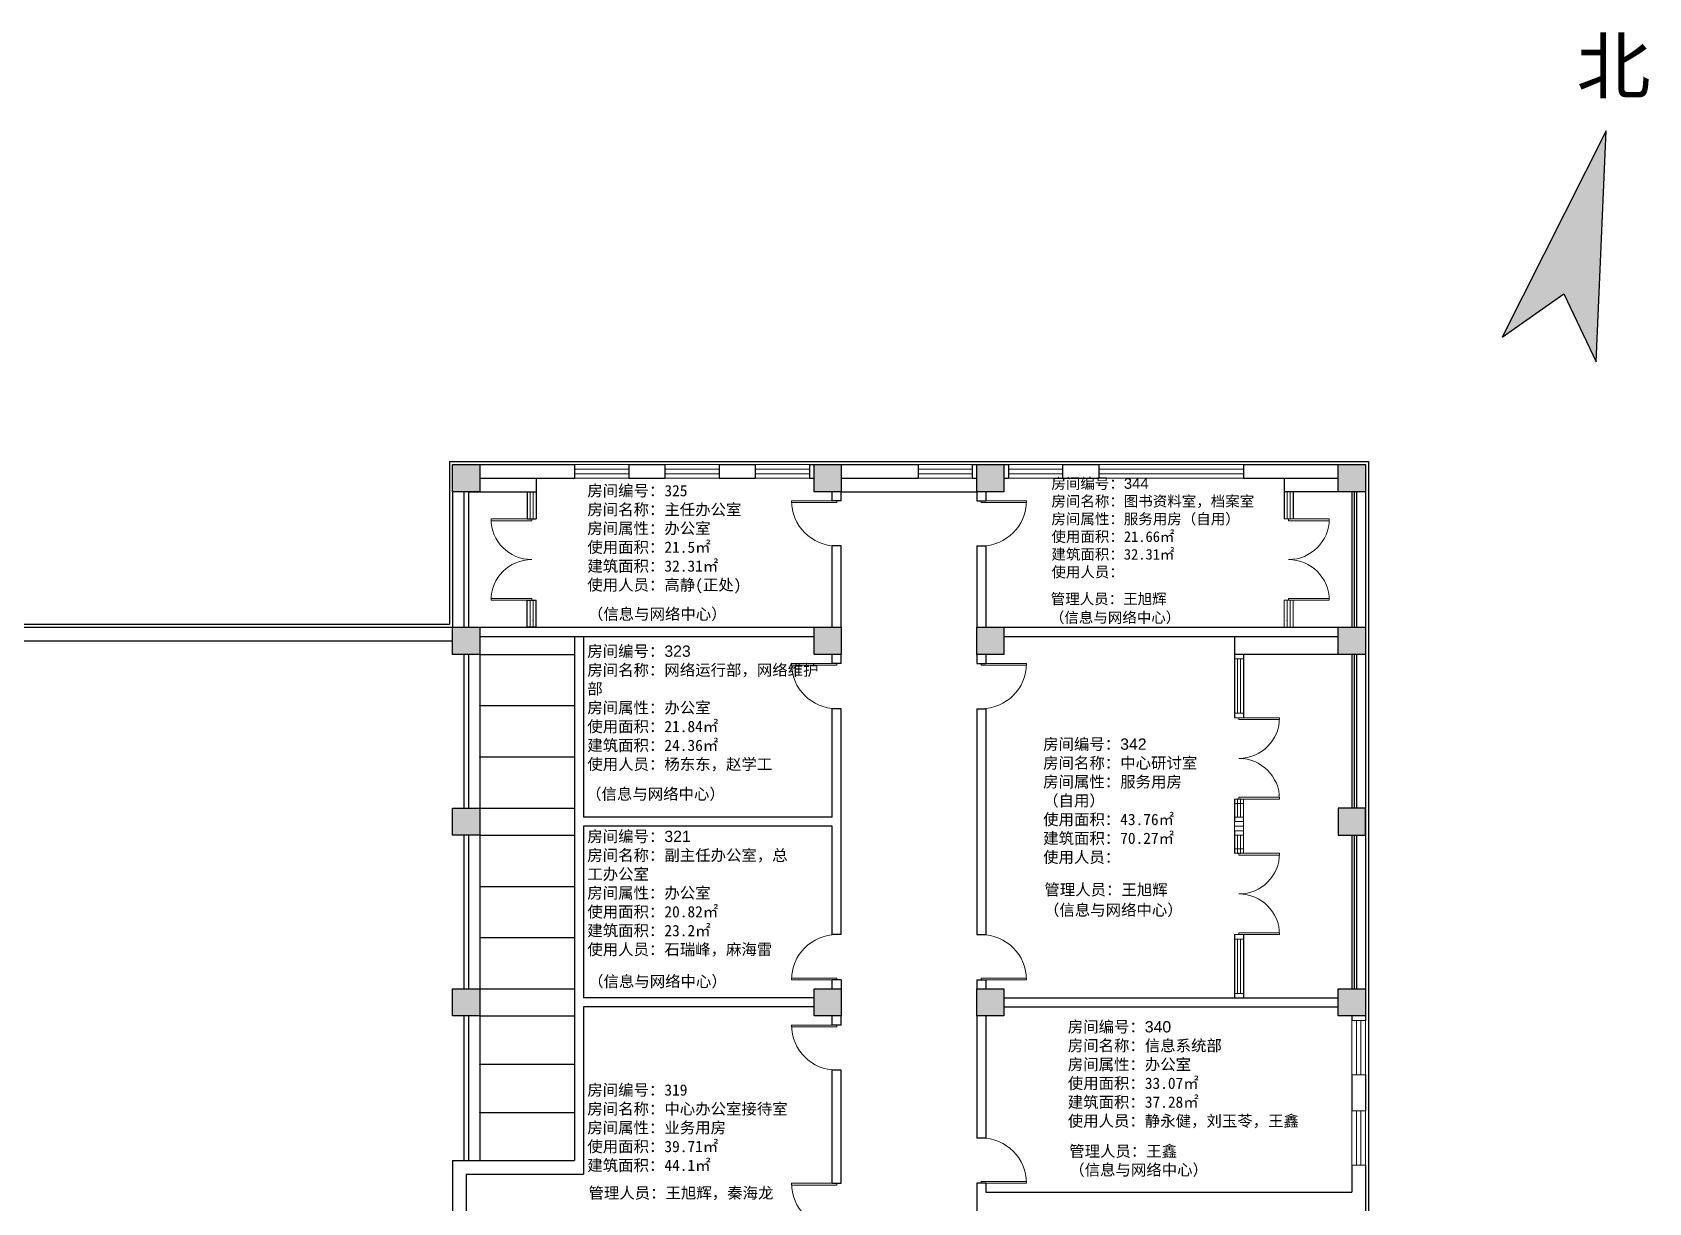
# Model space of a CAD drawing. Header units: millimetres. Extents: x 3623 to 132087, y -3080 to 53237.
# Drawn here: x 96318 to 132087, y 27341 to 53237 of the extents above; entities that cross this region are included whole.
import ezdxf

# ---------------------------------------------------------------- set-up
doc = ezdxf.new("R2010")
doc.units = ezdxf.units.MM
doc.header["$LTSCALE"] = 1000
doc.linetypes.add('CONTINOUS', pattern=[0])
doc.layers.add('填充', color=7, linetype='Continuous')
doc.layers.add('管理人员', color=2, linetype='Continuous')
for name, color, linetype, lineweight in [('墙线', 30, 'Continuous', 30), ('文字', 7, 'Continuous', 30), ('柱子', 150, 'Continuous', 30), ('窗户', 131, 'Continuous', 15), ('窗线', 131, 'Continuous', 15), ('门线', 154, 'CONTINOUS', 15)]:
    doc.layers.add(name, color=color, linetype=linetype, lineweight=lineweight)
doc.styles.get("Standard").update_dxf_attribs({"font": 'arial.ttf'})

msp = doc.modelspace()

# ---------------------------------------------------------------- hatches: boundary and pattern name
h = msp.add_hatch(color=256)
h.dxf.hatch_style = 1
h.paths.add_polyline_path([(131149, 51055), (128845, 46489), (130206, 47447), (130925, 45945)])
at = {"layer": '填充'}
h = msp.add_hatch(color=256, dxfattribs=at)
h.dxf.hatch_style = 1
h.paths.add_polyline_path([(106218, 43671), (105618, 43671), (105618, 43071), (106218, 43071)])
h = msp.add_hatch(color=256, dxfattribs=at)
h.dxf.hatch_style = 1
h.paths.add_polyline_path([(114218, 43671), (113618, 43671), (113618, 43071), (114218, 43071)])
h = msp.add_hatch(color=256, dxfattribs=at)
h.dxf.hatch_style = 1
h.paths.add_polyline_path([(117818, 43671), (117218, 43671), (117218, 43071), (117818, 43071)])
h = msp.add_hatch(color=256, dxfattribs=at)
h.dxf.hatch_style = 1
h.paths.add_polyline_path([(125818, 43671), (125218, 43671), (125218, 43071), (125818, 43071)])
h = msp.add_hatch(color=256, dxfattribs=at)
h.dxf.hatch_style = 1
h.paths.add_polyline_path([(106218, 40071), (105618, 40071), (105618, 39471), (106218, 39471)])
h = msp.add_hatch(color=256, dxfattribs=at)
h.dxf.hatch_style = 1
h.paths.add_polyline_path([(114218, 40071), (113618, 40071), (113618, 39471), (114218, 39471)])
h = msp.add_hatch(color=256, dxfattribs=at)
h.dxf.hatch_style = 1
h.paths.add_polyline_path([(117818, 40071), (117218, 40071), (117218, 39471), (117818, 39471)])
h = msp.add_hatch(color=256, dxfattribs=at)
h.dxf.hatch_style = 1
h.paths.add_polyline_path([(125818, 40071), (125218, 40071), (125218, 39471), (125818, 39471)])
h = msp.add_hatch(color=256, dxfattribs=at)
h.dxf.hatch_style = 1
h.paths.add_polyline_path([(106218, 36071), (105618, 36071), (105618, 35471), (106218, 35471)])
h = msp.add_hatch(color=256, dxfattribs=at)
h.dxf.hatch_style = 1
h.paths.add_polyline_path([(125818, 36071), (125218, 36071), (125218, 35471), (125818, 35471)])
h = msp.add_hatch(color=256, dxfattribs=at)
h.dxf.hatch_style = 1
h.paths.add_polyline_path([(106218, 32071), (105618, 32071), (105618, 31471), (106218, 31471)])
h = msp.add_hatch(color=256, dxfattribs=at)
h.dxf.hatch_style = 1
h.paths.add_polyline_path([(114218, 32071), (113618, 32071), (113618, 31471), (114218, 31471)])
h = msp.add_hatch(color=256, dxfattribs=at)
h.dxf.hatch_style = 1
h.paths.add_polyline_path([(117818, 32071), (117218, 32071), (117218, 31471), (117818, 31471)])
h = msp.add_hatch(color=256, dxfattribs=at)
h.dxf.hatch_style = 1
h.paths.add_polyline_path([(125818, 32071), (125218, 32071), (125218, 31471), (125818, 31471)])

# ---------------------------------------------------------------- linework, layer by layer
for p, q in [((131149, 51055), (128845, 46489)), ((130925, 45945), (131149, 51055)), ((128845, 46489), (130206, 47447)), ((130206, 47447), (130925, 45945))]:
    msp.add_line(p, q)
at = {"layer": '墙线'}
for p, q in [((105548, 43741), (125888, 43741)), ((105548, 43741), (105548, 40141)), ((105618, 43671), (108317, 43671)), ((108317, 43671), (108317, 43371)), ((109517, 43671), (110317, 43671)), ((109517, 43671), (109517, 43371)), ((110317, 43671), (110317, 43371)), ((111517, 43671), (112317, 43671)), ((111517, 43671), (111517, 43371)), ((112317, 43671), (112317, 43371)), ((113517, 43671), (115918, 43671)), ((113517, 43671), (113517, 43371)), ((115918, 43671), (115918, 43371)), ((117118, 43671), (117918, 43671)), ((117118, 43671), (117118, 43371)), ((117918, 43671), (117918, 43371)), ((119118, 43671), (119918, 43671)), ((119118, 43671), (119118, 43371)), ((119918, 43671), (119918, 43371)), ((123118, 43671), (125218, 43671)), ((123118, 43671), (123118, 43371)), ((125888, 43741), (125888, 11801)), ((106218, 43371), (108317, 43371)), ((107468, 43371), (107468, 42471)), ((109517, 43371), (110317, 43371)), ((111517, 43371), (112317, 43371)), ((113517, 43371), (113617, 43371)), ((114217, 43371), (115918, 43371)), ((117118, 43371), (117218, 43371)), ((117818, 43371), (117918, 43371)), ((119118, 43371), (119918, 43371)), ((123118, 43371), (125218, 43371)), ((124018, 43371), (124018, 42471)), ((105618, 43071), (105618, 40071)), ((105868, 43071), (105868, 40071)), ((105968, 43071), (105968, 40071)), ((105968, 43071), (107468, 43071)), ((107268, 43071), (107268, 42471)), ((114018, 42871), (114018, 43071)), ((114218, 42871), (114218, 43071)), ((114218, 43071), (117218, 43071)), ((117218, 43071), (117218, 42871)), ((117418, 43071), (117418, 42871)), ((117418, 43071), (117418, 42871)), ((125518, 43071), (124018, 43071)), ((124218, 43071), (124218, 42471)), ((125518, 43071), (125518, 40071)), ((125568, 43071), (125568, 40071)), ((125618, 43071), (125618, 40071)), ((125818, 43071), (125818, 32071)), ((114218, 42871), (114018, 42871)), ((117218, 42871), (117418, 42871)), ((107268, 42471), (107468, 42471)), ((114018, 40071), (114018, 41871)), ((114218, 41871), (114018, 41871)), ((114218, 40071), (114218, 41871)), ((117218, 41871), (117418, 41871)), ((117218, 41871), (117218, 40071)), ((117418, 41871), (117418, 40071)), ((117418, 41871), (117418, 40071)), ((107268, 40071), (107268, 40671)), ((107268, 40671), (107468, 40671)), ((107468, 40071), (107468, 40671)), ((73548, 40141), (105548, 40141)), ((73618, 40071), (105618, 40071)), ((106218, 40071), (113617, 40071)), ((107468, 40071), (107268, 40071)), ((117818, 40071), (125518, 40071)), ((124018, 40071), (124218, 40071)), ((73918, 39771), (105618, 39771)), ((106218, 39871), (113617, 39871)), ((108318, 39871), (108318, 28271)), ((108518, 39871), (108518, 35871)), ((117818, 39871), (125218, 39871)), ((122918, 39871), (122918, 38071)), ((105868, 39471), (105868, 36071)), ((105968, 39471), (105968, 36071)), ((106218, 39471), (106218, 36071)), ((106218, 39471), (108318, 39471)), ((114018, 39271), (114018, 39471)), ((114218, 39271), (114218, 39471)), ((117218, 39471), (117218, 39271)), ((117418, 39471), (117418, 39271)), ((125518, 39471), (122918, 39471)), ((123118, 39471), (123118, 38071)), ((125518, 39471), (125518, 36071)), ((125568, 39471), (125568, 36071)), ((125618, 39471), (125618, 36071)), ((114218, 39271), (114018, 39271)), ((117218, 39271), (117418, 39271)), ((106218, 38338), (108318, 38338)), ((114218, 38271), (114018, 38271)), ((114018, 35871), (114018, 38271)), ((114218, 33271), (114218, 38271)), ((117218, 38271), (117418, 38271)), ((117218, 38271), (117218, 33271)), ((117418, 38271), (117418, 33271)), ((106218, 37205), (108318, 37205)), ((122918, 36271), (122918, 35771)), ((106218, 36071), (108318, 36071)), ((114017, 35871), (108518, 35871)), ((105868, 35471), (105868, 32071)), ((105968, 35471), (105968, 32071)), ((106218, 35471), (106218, 32071)), ((106218, 35471), (108318, 35471)), ((114017, 35671), (108518, 35671)), ((108518, 35671), (108518, 31871)), ((114018, 33271), (114018, 35671)), ((122918, 35571), (122918, 35071)), ((125518, 35471), (125518, 32071)), ((125568, 35471), (125568, 32071)), ((125618, 35471), (125618, 32071)), ((106218, 34338), (108318, 34338)), ((114218, 33271), (114018, 33271)), ((117218, 33271), (117418, 33271)), ((122918, 33271), (122918, 31871)), ((123118, 33271), (123118, 31871)), ((106218, 33205), (108318, 33205)), ((114018, 32071), (114018, 32271)), ((114218, 32271), (114018, 32271)), ((114218, 32271), (114218, 32071)), ((117218, 32271), (117418, 32271)), ((117218, 32271), (117218, 32071)), ((117418, 32271), (117418, 32071)), ((106218, 32071), (108318, 32071)), ((113617, 31871), (108518, 31871)), ((117818, 31871), (125218, 31871)), ((113617, 31671), (108518, 31671)), ((108518, 31671), (108518, 27971)), ((117818, 31671), (125218, 31671)), ((105868, 31471), (105868, 28271)), ((105968, 31471), (105968, 28271)), ((106218, 31471), (106218, 28271)), ((106218, 31471), (108318, 31471)), ((114018, 31271), (114018, 31471)), ((114218, 31271), (114018, 31271)), ((114218, 31271), (114218, 31471)), ((117218, 31471), (117218, 28771)), ((117418, 31471), (117418, 28771)), ((125518, 31471), (125518, 31371)), ((125818, 31471), (125818, 31371)), ((106218, 30405), (108318, 30405)), ((114218, 30271), (114018, 30271)), ((114018, 27771), (114018, 30271)), ((114218, 27771), (114218, 30271)), ((125518, 30171), (125518, 29371)), ((125818, 30171), (125818, 29371)), ((106218, 29338), (108318, 29338)), ((117418, 28771), (117218, 28771)), ((105618, 28271), (105618, 24071)), ((105618, 28271), (108318, 28271)), ((105918, 27971), (108518, 27971)), ((105918, 27971), (105918, 25571)), ((125518, 28171), (125518, 27571)), ((125818, 28171), (125818, 26671)), ((114018, 27771), (114218, 27771)), ((117418, 27771), (117218, 27771)), ((117218, 27771), (117218, 26421)), ((117418, 27771), (117418, 27571)), ((117418, 27571), (125518, 27571))]:
    msp.add_line(p, q, dxfattribs=at)
at = {"layer": '柱子'}
for p, q in [((105618, 43671), (106218, 43671)), ((105618, 43071), (105618, 43671)), ((106218, 43671), (106218, 43071)), ((113618, 43671), (114218, 43671)), ((113618, 43071), (113618, 43671)), ((114218, 43671), (114218, 43071)), ((117218, 43671), (117818, 43671)), ((117218, 43071), (117218, 43671)), ((117818, 43671), (117818, 43071)), ((125218, 43671), (125818, 43671)), ((125218, 43071), (125218, 43671)), ((125818, 43671), (125818, 43071)), ((106218, 43071), (105618, 43071)), ((114218, 43071), (113618, 43071)), ((117818, 43071), (117218, 43071)), ((125818, 43071), (125218, 43071)), ((105618, 40071), (106218, 40071)), ((105618, 39471), (105618, 40071)), ((106218, 40071), (106218, 39471)), ((113618, 40071), (114218, 40071)), ((113618, 39471), (113618, 40071)), ((114218, 40071), (114218, 39471)), ((117218, 40071), (117818, 40071)), ((117218, 39471), (117218, 40071)), ((117818, 40071), (117818, 39471)), ((125218, 40071), (125818, 40071)), ((125218, 39471), (125218, 40071)), ((125818, 40071), (125818, 39471)), ((106218, 39471), (105618, 39471)), ((114218, 39471), (113618, 39471)), ((117818, 39471), (117218, 39471)), ((125818, 39471), (125218, 39471)), ((105618, 36071), (106218, 36071)), ((105618, 35471), (105618, 36071)), ((106218, 36071), (106218, 35471)), ((125818, 36071), (125218, 36071)), ((125218, 36071), (125218, 35471)), ((125818, 35471), (125818, 36071)), ((106218, 35471), (105618, 35471)), ((125218, 35471), (125818, 35471)), ((105618, 32071), (106218, 32071)), ((105618, 31471), (105618, 32071)), ((106218, 32071), (106218, 31471)), ((113618, 32071), (114218, 32071)), ((113618, 31471), (113618, 32071)), ((114218, 32071), (114218, 31471)), ((117218, 32071), (117818, 32071)), ((117218, 31471), (117218, 32071)), ((117818, 32071), (117818, 31471)), ((125218, 32071), (125818, 32071)), ((125218, 31471), (125218, 32071)), ((125818, 32071), (125818, 31471)), ((106218, 31471), (105618, 31471)), ((114218, 31471), (113618, 31471)), ((117818, 31471), (117218, 31471)), ((125818, 31471), (125218, 31471))]:
    msp.add_line(p, q, dxfattribs=at)
at = {"layer": '窗户'}
for p, q in [((108317, 43371), (108317, 43671)), ((109517, 43671), (108317, 43671)), ((109517, 43371), (109517, 43671)), ((110317, 43371), (110317, 43671)), ((111517, 43671), (110317, 43671)), ((111517, 43371), (111517, 43671)), ((112317, 43371), (112317, 43671)), ((113517, 43671), (112317, 43671)), ((113517, 43371), (113517, 43671)), ((115918, 43371), (115918, 43671)), ((117118, 43671), (115918, 43671)), ((117118, 43371), (117118, 43671)), ((117918, 43371), (117918, 43671)), ((119118, 43671), (117918, 43671)), ((119118, 43371), (119118, 43671)), ((119918, 43371), (119918, 43671)), ((123118, 43671), (119918, 43671)), ((123118, 43371), (123118, 43671)), ((109517, 43571), (108317, 43571)), ((109517, 43471), (108317, 43471)), ((109517, 43371), (108317, 43371)), ((111517, 43571), (110317, 43571)), ((111517, 43471), (110317, 43471)), ((111517, 43371), (110317, 43371)), ((113517, 43571), (112317, 43571)), ((113517, 43471), (112317, 43471)), ((113517, 43371), (112317, 43371)), ((117118, 43571), (115918, 43571)), ((117118, 43471), (115918, 43471)), ((117118, 43371), (115918, 43371)), ((119118, 43571), (117918, 43571)), ((119118, 43471), (117918, 43471)), ((119118, 43371), (117918, 43371)), ((123118, 43571), (119918, 43571)), ((123118, 43471), (119918, 43471)), ((123118, 43371), (119918, 43371)), ((125518, 31371), (125818, 31371)), ((125518, 30171), (125518, 31371)), ((125618, 30171), (125618, 31371)), ((125718, 30171), (125718, 31371)), ((125818, 30171), (125818, 31371)), ((125518, 30171), (125818, 30171)), ((125518, 29371), (125818, 29371)), ((125518, 28171), (125518, 29371)), ((125618, 28171), (125618, 29371)), ((125718, 28171), (125718, 29371)), ((125818, 28171), (125818, 29371)), ((125518, 28171), (125818, 28171))]:
    msp.add_line(p, q, dxfattribs=at)
at = {"layer": '窗线'}
for p, q in [((107268, 43071), (107468, 43071)), ((107268, 42471), (107268, 43071)), ((107334, 43071), (107334, 42471)), ((107401, 43071), (107401, 42471)), ((107468, 43071), (107468, 42471)), ((124218, 43071), (124018, 43071)), ((124018, 43071), (124018, 42471)), ((124084, 43071), (124084, 42471)), ((124151, 43071), (124151, 42471)), ((124218, 42471), (124218, 43071)), ((107468, 42471), (107268, 42471)), ((124018, 42471), (124218, 42471)), ((107468, 40671), (107268, 40671)), ((107268, 40671), (107268, 40071)), ((107334, 40071), (107334, 40671)), ((107401, 40071), (107401, 40671)), ((107468, 40671), (107468, 40071)), ((124018, 40671), (124018, 40071)), ((124018, 40671), (124218, 40671)), ((124084, 40071), (124084, 40671)), ((124151, 40071), (124151, 40671)), ((124218, 40671), (124218, 40071)), ((107468, 40071), (107268, 40071)), ((107268, 40071), (107468, 40071)), ((124018, 40071), (124218, 40071)), ((124218, 40071), (124018, 40071)), ((122918, 39471), (123118, 39471)), ((122918, 38071), (122918, 39471)), ((122918, 39371), (123118, 39371)), ((122984, 39371), (122984, 38171)), ((123051, 39371), (123051, 38171)), ((123118, 39471), (123118, 38071)), ((123118, 38171), (122918, 38171)), ((123118, 38071), (122918, 38071)), ((123118, 36271), (122918, 36271)), ((122918, 36271), (122918, 35671)), ((123118, 36171), (122918, 36171)), ((122984, 35871), (122984, 36271)), ((123051, 35871), (123051, 36271)), ((123118, 35671), (123118, 36271)), ((122918, 35871), (123118, 35871)), ((122918, 35771), (123118, 35771)), ((122918, 35771), (123118, 35771)), ((122918, 35071), (122918, 35671)), ((122918, 35671), (123118, 35671)), ((122918, 35671), (123118, 35671)), ((122918, 35571), (123118, 35571)), ((122918, 35471), (123118, 35471)), ((122984, 35471), (122984, 35071)), ((123051, 35471), (123051, 35071)), ((123118, 35671), (123118, 35071)), ((123118, 35171), (122918, 35171)), ((123118, 35071), (122918, 35071)), ((123118, 33271), (122918, 33271)), ((122918, 33271), (122918, 31871)), ((123118, 31871), (123118, 33271)), ((123118, 33171), (122918, 33171)), ((122984, 31971), (122984, 33171)), ((123051, 31971), (123051, 33171)), ((122918, 31971), (123118, 31971)), ((122918, 31871), (123118, 31871))]:
    msp.add_line(p, q, dxfattribs=at)
for p in [(107334, 42471), (124151, 42471), (107334, 40671), (124151, 40671), (107401, 40221), (124084, 40221), (106218, 38338), (106218, 37205), (122984, 36271), (123051, 36271), (122984, 35071), (123051, 35071), (106218, 30405), (106218, 29338)]:
    msp.add_point(p, dxfattribs=at)
at = {"layer": '门线'}
for p, q in [((113118, 42871), (113118, 42831)), ((114118, 42871), (113118, 42871)), ((113118, 42831), (114118, 42831)), ((114118, 42831), (114118, 42871)), ((117318, 42831), (117318, 42871)), ((117318, 42871), (118318, 42871)), ((118318, 42831), (117318, 42831)), ((118318, 42871), (118318, 42831)), ((106468, 42471), (106468, 42431)), ((107368, 42471), (106468, 42471)), ((106468, 42431), (107368, 42431)), ((107368, 42431), (107368, 42471)), ((124118, 42431), (124118, 42471)), ((124118, 42471), (125018, 42471)), ((125018, 42431), (124118, 42431)), ((125018, 42471), (125018, 42431)), ((106468, 40671), (106468, 40711)), ((106468, 40711), (107368, 40711)), ((107368, 40671), (106468, 40671)), ((107368, 40711), (107368, 40671)), ((125018, 40711), (124118, 40711)), ((124118, 40711), (124118, 40671)), ((124118, 40671), (125018, 40671)), ((125018, 40671), (125018, 40711)), ((113118, 39271), (113118, 39231)), ((114118, 39271), (113118, 39271)), ((113118, 39231), (114118, 39231)), ((114118, 39231), (114118, 39271)), ((117318, 39231), (117318, 39271)), ((117318, 39271), (118318, 39271)), ((118318, 39231), (117318, 39231)), ((118318, 39271), (118318, 39231)), ((123018, 38031), (123018, 38071)), ((123018, 38071), (123918, 38071)), ((123918, 38031), (123018, 38031)), ((123918, 38071), (123918, 38031)), ((123918, 36311), (123018, 36311)), ((123018, 36311), (123018, 36271)), ((123018, 36271), (123918, 36271)), ((123918, 36271), (123918, 36311)), ((123018, 35031), (123018, 35071)), ((123018, 35071), (123918, 35071)), ((123918, 35071), (123918, 35031)), ((123918, 35031), (123018, 35031)), ((123918, 33311), (123018, 33311)), ((123018, 33311), (123018, 33271)), ((123018, 33271), (123918, 33271)), ((123918, 33271), (123918, 33311)), ((113118, 32271), (113118, 32311)), ((113118, 32311), (114118, 32311)), ((114118, 32271), (113118, 32271)), ((114118, 32311), (114118, 32271)), ((118318, 32311), (117318, 32311)), ((117318, 32311), (117318, 32271)), ((117318, 32271), (118318, 32271)), ((118318, 32271), (118318, 32311)), ((113118, 31271), (113118, 31231)), ((114118, 31271), (113118, 31271)), ((113118, 31231), (114118, 31231)), ((114118, 31231), (114118, 31271)), ((113118, 27771), (113118, 27731)), ((114118, 27771), (113118, 27771)), ((113118, 27731), (114118, 27731)), ((114118, 27731), (114118, 27771)), ((118318, 27811), (117318, 27811)), ((117318, 27811), (117318, 27771)), ((117318, 27771), (118318, 27771)), ((118318, 27771), (118318, 27811))]:
    msp.add_line(p, q, dxfattribs=at)
for centre, radius, start, end in [((114118, 42871), 1000, 180, 270), ((117318, 42871), 1000, 270, 0), ((107368, 42471), 900, 180, 270), ((124118, 42471), 900, 270, 0), ((107368, 40671), 900, 90, 180), ((124118, 40671), 900, 0, 90), ((114118, 39271), 1000, 180, 270), ((117318, 39271), 1000, 270, 0), ((123018, 38071), 900, 270, 0), ((123018, 36271), 900, 0, 90), ((123018, 35071), 900, 270, 0), ((123018, 33271), 900, 0, 90), ((114118, 32271), 1000, 90, 180), ((117318, 32271), 1000, 0, 90), ((114118, 31271), 1000, 180, 270), ((117318, 27771), 1000, 0, 90), ((114118, 27771), 1000, 180, 270)]:
    msp.add_arc(centre, radius, start, end, dxfattribs=at)

# ---------------------------------------------------------------- texts
at = {"layer": '文字', "attachment_point": 1}
for s, width, insert, char_height in [('{\\fSimSun|b0|i0|c134|p2;北}', 2182.3, (130492, 53091), 1200), ('{\\fSimSun|b0|i0|c134|p2;房间编号：}344\\P{\\fSimSun|b0|i0|c134|p2;房间名称：图书资料室，档案室}\\P{\\fSimSun|b0|i0|c134|p2;房间属性：服务用房（自用）}\\P{\\fSimSun|b0|i0|c134|p2;使用面积：21.66\\fSimSun|b0|i0|c129|p2;㎡}\\P{\\fSimSun|b0|i0|c134|p2;建筑面积：32.31\\fSimSun|b0|i0|c129|p2;㎡\\fSimSun|b0|i0|c134|p2;\\P使用人员：}', 5051.15, (118870, 43371), 235), ('{\\fSimSun|b0|i0|c134|p2;房间编号：325}\\P{\\fSimSun|b0|i0|c134|p2;房间名称：主任办公室}\\P{\\fSimSun|b0|i0|c134|p2;房间属性：办公室}\\P{\\fSimSun|b0|i0|c134|p2;使用面积：21.5\\fSimSun|b0|i0|c129|p2;㎡}\\P{\\fSimSun|b0|i0|c134|p2;建筑面积：32.31\\fSimSun|b0|i0|c129|p2;㎡}\\P{\\fSimSun|b0|i0|c134|p2;使用人员：高静(正处)}', 4727.92, (108600, 43220), 250), ('{\\fSimSun|b0|i0|c134|p2;房间编号：}323\\P{\\fSimSun|b0|i0|c134|p2;房间名称：网络运行部，网络维护部}\\P{\\fSimSun|b0|i0|c134|p2;房间属性：办公室}\\P{\\fSimSun|b0|i0|c134|p2;使用面积：21.84\\fSimSun|b0|i0|c129|p2;㎡}\\P{\\fSimSun|b0|i0|c134|p2;建筑面积：24.36\\fSimSun|b0|i0|c129|p2;㎡}\\P{\\fSimSun|b0|i0|c134|p2;使用人员：杨东东，赵学工}', 5127.34, (108600, 39669), 250), ('{\\fSimSun|b0|i0|c134|p2;房间编号：}342{\\fSimSun|b0|i0|c134|p2;\\P房间名称：中心研讨室}\\P{\\fSimSun|b0|i0|c134|p2;房间属性：服务用房（自用）}\\P{\\fSimSun|b0|i0|c134|p2;使用面积：43.76\\fSimSun|b0|i0|c129|p2;㎡}\\P{\\fSimSun|b0|i0|c134|p2;建筑面积：70.27\\fSimSun|b0|i0|c129|p2;㎡\\fSimSun|b0|i0|c134|p2;\\P使用人员：}', 3573.58, (118687, 37612), 250), ('{\\fSimSun|b0|i0|c134|p2;房间编号：}321\\P{\\fSimSun|b0|i0|c134|p2;房间名称：副主任办公室，总工办公室}\\P{\\fSimSun|b0|i0|c134|p2;房间属性：办公室}\\P{\\fSimSun|b0|i0|c134|p2;使用面积：20.82\\fSimSun|b0|i0|c129|p2;㎡}\\P{\\fSimSun|b0|i0|c134|p2;建筑面积：23.2\\fSimSun|b0|i0|c129|p2;㎡}\\P{\\fSimSun|b0|i0|c134|p2;使用人员：石瑞峰，麻海雷}', 4656.87, (108600, 35570), 250), ('{\\fSimSun|b0|i0|c134|p2;房间编号：}340\\P{\\fSimSun|b0|i0|c134|p2;房间名称：信息系统部}\\P{\\fSimSun|b0|i0|c134|p2;房间属性：办公室}\\P{\\fSimSun|b0|i0|c134|p2;使用面积：33.07\\fSimSun|b0|i0|c129|p2;㎡}\\P{\\fSimSun|b0|i0|c134|p2;建筑面积：37.28\\fSimSun|b0|i0|c129|p2;㎡}\\P{\\fSimSun|b0|i0|c134|p2;使用人员：静永健，刘玉苓，王鑫}', 5985.2, (119232, 31358), 250), ('{\\fSimSun|b0|i0|c134|p2;房间编号：319}\\P{\\fSimSun|b0|i0|c134|p2;房间名称：中心办公室接待室}\\P{\\fSimSun|b0|i0|c134|p2;房间属性：业务用房}\\P{\\fSimSun|b0|i0|c134|p2;使用面积：39.71\\fSimSun|b0|i0|c129|p2;㎡}\\P{\\fSimSun|b0|i0|c134|p2;建筑面积：44.1\\fSimSun|b0|i0|c129|p2;㎡}', 5518.06, (108600, 29959), 250)]:
    msp.add_mtext_dynamic_manual_height_columns(s, width=width, gutter_width=12.5, heights=[0], dxfattribs=dict(at, insert=insert, char_height=char_height))
at = {"layer": '管理人员', "attachment_point": 1}
for s, width, insert, char_height in [('{\\fSimSun|b0|i0|c134|p2;管理人员：王旭辉}', 3587.49, (118855, 40818), 235), ('{\\fSimSun|b0|i0|c134|p2;（信息与网络中心）}', 3261.14, (108613, 40491), 250), ('{\\fSimSun|b0|i0|c134|p2;（信息与网络中心）}', 3261.14, (118836, 40406), 235), ('{\\fSimSun|b0|i0|c134|p2;（信息与网络中心）}', 3261.14, (108573, 36509), 250), ('{\\fSimSun|b0|i0|c134|p2;管理人员：王旭辉}', 5051.36, (118714, 34391), 250), ('{\\fSimSun|b0|i0|c134|p2;（信息与网络中心）}', 3261.14, (118706, 33943), 250), ('{\\fSimSun|b0|i0|c134|p2;（信息与网络中心）}', 3261.14, (108617, 32362), 250), ('{\\fSimSun|b0|i0|c134|p2;管理人员：王鑫}', 3587.49, (119264, 28606), 250), ('{\\fSimSun|b0|i0|c134|p2;（信息与网络中心）}', 3261.14, (119265, 28191), 250), ('{\\fSimSun|b0|i0|c134|p2;管理人员：王旭辉，秦海龙}', 5182.34, (108626, 27681), 250)]:
    msp.add_mtext_dynamic_manual_height_columns(s, width=width, gutter_width=12.5, heights=[0], dxfattribs=dict(at, insert=insert, char_height=char_height))

doc.saveas('drawing.dxf')
